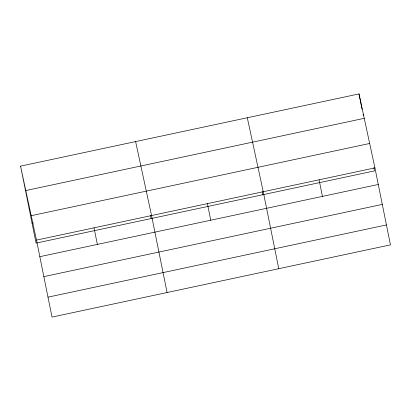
<?xml version="1.0" encoding="UTF-8"?>
<svg xmlns="http://www.w3.org/2000/svg" width="411" height="411" viewBox="0 0 411 411"><rect width="100%" height="100%" fill="white"/><g stroke="black" fill="none" stroke-linecap="round" stroke-linejoin="round"><path stroke-width="0.62" d="M20.55 166.136L358.993 93.919L374.93 167.888L390.45 244.864L52.007 317.081L36.487 240.106L20.55 166.136L36.07 243.112L374.513 170.894L373.887 167.78M25.811 190.545L364.249 118.327M31.226 215.698L369.669 143.48M32.053 223.183L33.301 222.916M36.487 240.106L374.93 167.888M39.831 256.69L378.274 184.472M43.849 276.618L382.292 204.401M47.989 297.153L386.432 224.935M247.304 117.752L263.245 191.721L278.766 268.691M135.62 141.584L151.556 215.549L167.077 292.524M358.993 93.919L362.091 109.28M363.088 114.243L363.339 115.486M319.085 179.802L322.43 196.391M262.197 191.613L262.829 194.727M207.401 203.635L210.745 220.219M150.513 215.446L151.14 218.56M94.021 227.828L97.366 244.411"/></g></svg>
